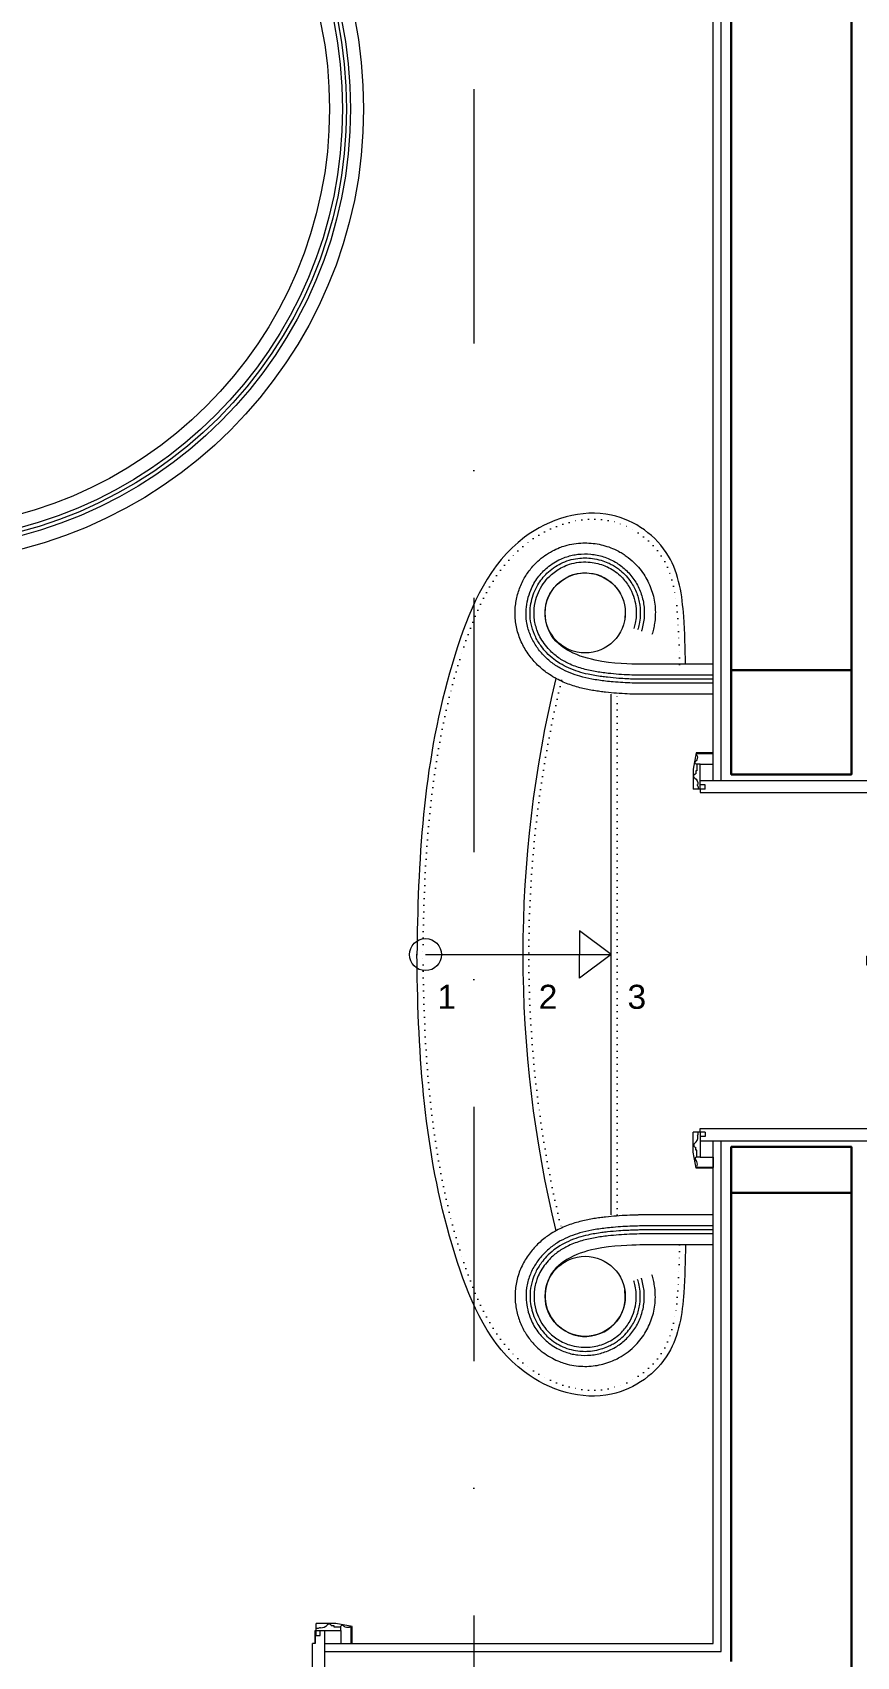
# Model space of a CAD drawing. Header units: millimetres. Extents: x 4346 to 24970, y -10214 to -5839.
# Drawn here: x 14218 to 14629, y -8510 to -7699 of the extents above; entities that cross this region are included whole.
import ezdxf

# ---------------------------------------------------------------- set-up
doc = ezdxf.new("R2010")
doc.units = ezdxf.units.MM
doc.linetypes.add('A190-SU-10.01-01_R01$0$DOT2', pattern=[3.175, 0, -3.175])
doc.linetypes.add('DASHDOTX2', pattern=[50.8, 25.4, -12.7, 0, -12.7])
for name, color, linetype, lineweight in [('A-WALL-PATT', 111, 'Continuous', 5), ('a_merdiven', 115, 'Continuous', 0), ('Duvar', 7, 'Continuous', 30), ('duvar mevcut', 55, 'Continuous', 30), ('P', 7, 'Continuous', 5), ('QAPI_UST_KESIM', 1, 'Continuous', 5), ('TEFRIS', 11, 'Continuous', 15), ('WL - ALÇIPAN KAPLAMA', 30, 'Continuous', 15)]:
    doc.layers.add(name, color=color, linetype=linetype, lineweight=lineweight)
doc.styles.get("Standard").update_dxf_attribs({"font": 'arial.ttf'})

# ---------------------------------------------------------------- blocks, each defined once
blk = doc.blocks.new('kapipervaz')
at = {"layer": 'QAPI_UST_KESIM'}
for p, q in [((76405.57, 185957.19), (76405.57, 185963.68)), ((76405.57, 185963.68), (76410.76, 185963.68)), ((76410.76, 185963.68), (76410.76, 185955.68)), ((76393.16, 185959.7), (76395.21, 185959.7)), ((76393.16, 185959.7), (76393.16, 185956.27)), ((76393.16, 185957.15), (76405.57, 185957.15)), ((76395.21, 185959.7), (76395.21, 185957.15)), ((76402.17, 185954.91), (76400.77, 185954.91)), ((76405.57, 185955.48), (76402.17, 185955.48)), ((76402.17, 185955.48), (76402.17, 185954.91)), ((76405.57, 185957.19), (76405.57, 185955.48)), ((76405.57, 185955.48), (76405.57, 185955.09)), ((76407, 185955.05), (76407.19, 185955.05))]:
    blk.add_line(p, q, dxfattribs=at)
for centre, radius, start, end in [((76393.31, 185956.29), 0.154, 164.59434, 245.86062), ((76393.66, 185953.57), 2.61, 60.47103, 98.93763), ((76395.16, 185956.01), 0.275, 217.02219, 348.70515), ((76395.72, 185952.35), 3.62, 35.94994, 94.60262), ((76399.63, 185955.07), 1.15, 211.46552, 352.04439), ((76406.3, 185955.34), 0.766, 199.21354, 337.6241), ((76409.03, 185953.04), 2.73, 74.45502, 132.34617), ((76410.26, 185955.8), 0.516, 194.68712, 347.13283)]:
    blk.add_arc(centre, radius, start, end, dxfattribs=at)
blk = doc.blocks.new('papuc1')
at = {"layer": 'QAPI_UST_KESIM'}
for p, q in [((76393.19, 185928.57), (76401.29, 185930.07)), ((76401.29, 185930.07), (76411.19, 185930.07)), ((76411.19, 185925.71), (76411.19, 185930.07)), ((76393.19, 185920.01), (76393.19, 185928.57))]:
    blk.add_line(p, q, dxfattribs=at)
blk = doc.blocks.new('k05')
at = {"layer": 'QAPI_UST_KESIM'}
for p, q in [((-43.05, 177), (48.05, 177)), ((-43.05, 172.7), (-43.05, 170.9)), ((-43.05, 170.9), (41.45, 170.9)), ((41.45, 172.3), (41.45, 170.9)), ((48.03, 172.3), (41.45, 172.3)), ((48.03, 172.1), (41.45, 172.1)), ((47.74, 172.1), (41.74, 172.1)), ((41.74, 161.72), (41.74, 172.1)), ((47.74, 161.72), (47.74, 172.1)), ((48.03, 172.3), (48.03, 172.7)), ((48.08, 172.8), (132.14, 172.8)), ((41.57, 159.4), (41.57, 159.71)), ((44.75, 161.72), (41.74, 161.72)), ((43.46, 157.76), (42.88, 157.76)), ((42.99, 156.01), (42.99, 156.26)), ((42.99, 156.26), (43.49, 156.26)), ((42.99, 154.76), (42.99, 155.01)), ((43.49, 154.76), (42.99, 154.76)), ((43.46, 161.69), (43.46, 98.38)), ((44.65, 161.72), (47.74, 161.72)), ((46.41, 156.26), (45.91, 156.26)), ((45.91, 154.76), (46.41, 154.76)), ((45.94, 161.69), (45.94, 98.38)), ((45.94, 157.76), (46.52, 157.76)), ((46.41, 156.01), (46.41, 156.26)), ((46.41, 154.76), (46.41, 155.01)), ((47.83, 159.4), (47.83, 159.71)), ((42.27, 146.62), (41.96, 146.62)), ((41.96, 146.62), (41.96, 142.98)), ((47.13, 146.62), (47.44, 146.62)), ((47.44, 146.62), (47.44, 142.98)), ((41.96, 113.44), (41.96, 142.98)), ((47.44, 113.44), (47.44, 142.98)), ((42.27, 113.44), (41.96, 113.44)), ((47.13, 113.44), (47.44, 113.44)), ((41.57, 100.7), (41.57, 100.39)), ((41.74, 86.96), (41.74, 98.38)), ((44.75, 98.38), (41.74, 98.38)), ((43.46, 102.34), (42.88, 102.34)), ((42.96, 105.06), (42.96, 105.31)), ((42.96, 105.31), (43.46, 105.31)), ((42.96, 103.81), (42.96, 104.06)), ((43.46, 103.81), (42.96, 103.81)), ((44.65, 98.38), (47.74, 98.38)), ((46.44, 105.31), (45.94, 105.31)), ((45.94, 103.81), (46.44, 103.81)), ((45.94, 102.34), (46.52, 102.34)), ((46.44, 105.06), (46.44, 105.31)), ((46.44, 103.81), (46.44, 104.06)), ((47.74, 87.16), (47.74, 98.38)), ((47.83, 100.7), (47.83, 100.39)), ((40.12, 84.76), (40.12, 89.24)), ((41.74, 89.24), (40.12, 89.24)), ((49.62, 89.24), (48.42, 89.24)), ((48.42, 89.24), (48.42, 86.84)), ((49.62, 85.24), (49.62, 89.24)), ((40.12, 88.76), (41.32, 88.76)), ((40.12, 85.24), (41.32, 85.24)), ((41.74, 84.76), (40.12, 84.76)), ((41.32, 88.76), (41.32, 86.56)), ((41.32, 85.24), (41.32, 87.44)), ((41.32, 87.44), (41.82, 87.44)), ((41.32, 86.56), (41.82, 86.56)), ((47.92, 87.16), (41.74, 86.96)), ((47.92, 86.84), (41.74, 87.04)), ((41.74, 87.04), (41.74, 75.62)), ((41.82, 87.44), (47.74, 87.63)), ((41.82, 86.56), (47.74, 86.37)), ((47.74, 88.76), (49.62, 88.76)), ((47.74, 86.84), (47.74, 75.62)), ((47.74, 85.24), (49.62, 85.24)), ((48.42, 87.16), (47.92, 87.16)), ((48.42, 86.84), (47.92, 86.84)), ((48.42, 84.76), (48.42, 87.16)), ((49.62, 84.76), (48.42, 84.76)), ((49.62, 88.76), (49.62, 84.76)), ((41.57, 73.3), (41.57, 73.61)), ((44.75, 75.62), (41.74, 75.62)), ((43.46, 12.31), (43.46, 75.62)), ((44.65, 75.62), (47.74, 75.62)), ((45.94, 12.31), (45.94, 75.62)), ((47.83, 73.3), (47.83, 73.61)), ((43.46, 71.66), (42.88, 71.66)), ((43.46, 70.19), (42.96, 70.19)), ((42.96, 70.19), (42.96, 69.94)), ((42.96, 68.94), (42.96, 68.69)), ((42.96, 68.69), (43.46, 68.69)), ((45.94, 71.66), (46.52, 71.66)), ((45.94, 70.19), (46.44, 70.19)), ((46.44, 68.69), (45.94, 68.69)), ((46.44, 70.19), (46.44, 69.94)), ((46.44, 68.94), (46.44, 68.69)), ((42.27, 60.56), (41.96, 60.56)), ((41.96, 60.56), (41.96, 55.72)), ((47.13, 60.56), (47.44, 60.56)), ((47.44, 60.56), (47.44, 55.72)), ((41.96, 27.38), (41.96, 55.72)), ((47.44, 27.38), (47.44, 55.72)), ((42.27, 27.38), (41.96, 27.38)), ((47.13, 27.38), (47.44, 27.38)), ((43.46, 16.24), (42.88, 16.24)), ((43.49, 19.24), (42.99, 19.24)), ((42.99, 19.24), (42.99, 18.99)), ((42.99, 17.99), (42.99, 17.74)), ((42.99, 17.74), (43.49, 17.74)), ((45.91, 19.24), (46.41, 19.24)), ((46.41, 17.74), (45.91, 17.74)), ((45.94, 16.24), (46.52, 16.24)), ((46.41, 19.24), (46.41, 18.99)), ((46.41, 17.99), (46.41, 17.74)), ((41.57, 14.6), (41.57, 14.29)), ((41.74, 12.28), (41.74, 1.9)), ((44.75, 12.28), (41.74, 12.28)), ((44.65, 12.28), (47.74, 12.28)), ((47.74, 12.28), (47.74, 1.9)), ((47.83, 14.6), (47.83, 14.29)), ((-43.05, 1.3), (-43.05, 3.1)), ((-43.05, 3.1), (41.45, 3.1)), ((41.45, 1.7), (41.45, 3.1)), ((48.03, 1.9), (41.45, 1.9)), ((48.03, 1.7), (41.45, 1.7)), ((47.74, 1.9), (41.74, 1.9)), ((48.03, 1.9), (131.42, 1.9)), ((48.03, 1.7), (48.03, 1.3)), ((-43.05, -3), (48.05, -3))]:
    blk.add_line(p, q, dxfattribs=at)
for centre, radius, start, end in [((30.33, 188.15), 102.96, 280.87716, 351.42802), ((41.69, 160.9), 1.2, 89.51965, 264.39773), ((40.9, 157.52), 2, 6.7173, 70.32392), ((42.99, 155.51), 0.5, 90, 270), ((46.41, 155.51), 0.5, 270, 90), ((48.5, 157.52), 2, 109.67608, 173.2827), ((47.71, 160.9), 1.2, 275.60227, 90.48035), ((55.36, 147.21), 13.1, 175.89794, 182.55), ((44.21, 147.99), 1.92, 113.34858, 175.48566), ((45.19, 147.99), 1.92, 4.51434, 66.65142), ((34.04, 147.21), 13.1, 357.45, 4.10206), ((55.36, 112.86), 13.1, 177.45, 184.10206), ((44.21, 112.07), 1.92, 184.51434, 246.65142), ((45.19, 112.07), 1.92, 293.34858, 355.48566), ((34.04, 112.86), 13.1, 355.89794, 2.55), ((41.69, 99.2), 1.2, 95.60227, 270.48035), ((40.9, 102.58), 2, 289.67608, 353.2827), ((42.96, 104.56), 0.5, 90, 270), ((46.44, 104.56), 0.5, 270, 90), ((48.5, 102.58), 2, 186.7173, 250.32392), ((47.71, 99.2), 1.2, 269.51965, 84.39773), ((30.23, -13.48), 102.35, 8.64227, 79.03293), ((41.69, 74.8), 1.2, 89.51965, 264.39773), ((40.9, 71.42), 2, 6.7173, 70.32392), ((48.5, 71.42), 2, 109.67608, 173.2827), ((47.71, 74.8), 1.2, 275.60227, 90.48035), ((42.96, 69.44), 0.5, 90, 270), ((46.44, 69.44), 0.5, 270, 90), ((55.36, 61.14), 13.1, 175.89794, 182.55), ((44.21, 61.93), 1.92, 113.34858, 175.48566), ((45.19, 61.93), 1.92, 4.51434, 66.65142), ((34.04, 61.14), 13.1, 357.45, 4.10206), ((55.36, 26.79), 13.1, 177.45, 184.10206), ((44.21, 26.01), 1.92, 184.51434, 246.65142), ((45.19, 26.01), 1.92, 293.34858, 355.48566), ((34.04, 26.79), 13.1, 355.89794, 2.55), ((40.9, 16.48), 2, 289.67608, 353.2827), ((42.99, 18.49), 0.5, 90, 270), ((46.41, 18.49), 0.5, 270, 90), ((48.5, 16.48), 2, 186.7173, 250.32392), ((41.69, 13.1), 1.2, 95.60227, 270.48035), ((47.71, 13.1), 1.2, 269.51965, 84.39773)]:
    blk.add_arc(centre, radius, start, end, dxfattribs=at)
at = {"layer": 'QAPI_UST_KESIM', "extrusion": (0, 0, -1), "zscale": -1}
for name, p, rotation in [('papuc1', (-185883.51, 76583.89), 270), ('kapipervaz', (186000.18, -76220.46), 90), ('kapipervaz', (-186005.18, 76394.46), 270), ('papuc1', (185878.51, -76409.89), 90)]:
    blk.add_blockref(name, p, dxfattribs=dict(at, rotation=rotation))
at = {"layer": 'QAPI_UST_KESIM', "extrusion": (0, 0, -1), "xscale": -1, "zscale": -1}
for name, p, rotation in [('papuc1', (185878.51, 76583.89), 90), ('kapipervaz', (-186005.18, -76220.46), 270), ('papuc1', (-185883.51, -76409.89), 270), ('kapipervaz', (186000.18, 76394.46), 90)]:
    blk.add_blockref(name, p, dxfattribs=dict(at, rotation=rotation))
blk = doc.blocks.new('dgtwr')
at = {"layer": 'a_merdiven'}
for radius in [226.86, 209.86]:
    blk.add_circle((12829.92, -8155.58), radius, dxfattribs=at)
at = {"layer": 'a_merdiven', "color": 6}
for radius in [220.36, 218.36, 216.36]:
    blk.add_circle((12829.92, -8155.58), radius, dxfattribs=at)
blk = doc.blocks.new('k03')
at = {"layer": 'QAPI_UST_KESIM'}
for p, q in [((12743.68, 2353.02), (12743.68, 2494.12)), ((12748.38, 2494.1), (12747.98, 2494.1)), ((12748.38, 2494.1), (12748.38, 2487.52)), ((12748.58, 2494.1), (12748.58, 2487.52)), ((12748.58, 2493.81), (12748.58, 2487.81)), ((12942.78, 2494.1), (12942.78, 2487.52)), ((12942.78, 2493.81), (12942.78, 2487.81)), ((12942.98, 2494.1), (12943.38, 2494.1)), ((12942.98, 2494.1), (12942.98, 2487.52)), ((12947.68, 2353.02), (12947.68, 2494.12)), ((12748.38, 2487.52), (12749.78, 2487.52)), ((12749.78, 2353.02), (12749.78, 2487.52)), ((12942.98, 2487.52), (12941.58, 2487.52)), ((12941.58, 2353.02), (12941.58, 2487.52)), ((12747.98, 2353.02), (12749.78, 2353.02)), ((12943.38, 2353.02), (12941.58, 2353.02))]:
    blk.add_line(p, q, dxfattribs=at)
at = {"layer": 'QAPI_UST_KESIM', "extrusion": (0, 0, -1), "xscale": -1, "zscale": -1}
for name, p in [('papuc1', (63663.21, -183432.44)), ('kapipervaz', (63449.78, -183604.11))]:
    blk.add_blockref(name, p, dxfattribs=at)
at = {"layer": 'QAPI_UST_KESIM', "extrusion": (0, 0, -1), "xscale": -1, "zscale": -1, "rotation": 180}
for name, p in [('kapipervaz', (-89141.15, 188451.25)), ('papuc1', (-89354.58, 188279.58))]:
    blk.add_blockref(name, p, dxfattribs=at)
at = {"layer": 'QAPI_UST_KESIM', "extrusion": (0, 0, -1), "zscale": -1}
for name, p in [('papuc1', (-89354.58, -183432.44)), ('kapipervaz', (-89141.15, -183604.11))]:
    blk.add_blockref(name, p, dxfattribs=at)
at = {"layer": 'QAPI_UST_KESIM', "extrusion": (0, 0, -1), "zscale": -1, "rotation": 180}
for name, p in [('kapipervaz', (63449.78, 188451.25)), ('papuc1', (63663.21, 188279.58))]:
    blk.add_blockref(name, p, dxfattribs=at)

msp = doc.modelspace()

# ---------------------------------------------------------------- hatches: boundary and pattern name
at = {"layer": 'Duvar'}
h = msp.add_hatch(color=256, dxfattribs=at)
h.dxf.hatch_style = 1
h.paths.add_polyline_path([(11668.18, -10136.77), (17499.18, -10136.77), (17499.18, -6058.85), (11668.18, -6058.85)], flags=16)
h.paths.add_polyline_path([(11590.62, -10214.33), (17576.74, -10214.33), (17576.74, -5981.29), (11590.62, -5981.29)])
at = {"layer": 'Duvar', "true_color": 0x636466}
h = msp.add_hatch(color=251, dxfattribs=at)
h.dxf.hatch_style = 1
h.paths.add_polyline_path([(11719.89, -10085.06), (17447.47, -10085.06), (17447.47, -6110.56), (11719.89, -6110.56)], flags=16)
h.paths.add_polyline_path([(11668.18, -10136.77), (17499.18, -10136.77), (17499.18, -6058.85), (11668.18, -6058.85)])
at = {"layer": 'Duvar'}
h = msp.add_hatch(color=256, dxfattribs=at)
h.dxf.hatch_style = 1
h.paths.add_polyline_path([(11750.06, -10054.89), (17417.3, -10054.89), (17417.3, -6140.73), (11750.06, -6140.73)], flags=16)
h.paths.add_polyline_path([(11719.89, -10085.06), (17447.47, -10085.06), (17447.47, -6110.56), (11719.89, -6110.56)])

# ---------------------------------------------------------------- linework, layer by layer
at = {"layer": 'A-WALL-PATT', "linetype": 'DASHDOTX2', "lineweight": 9, "ltscale": 5}
msp.add_line((14438.16, -5948.86), (14438.16, -9846.93), dxfattribs=at)
at = {"layer": 'a_merdiven', "color": 6}
for p, q in [((14557.72, -8020.28), (14520.87, -8020.28)), ((14557.72, -8024.28), (14520.85, -8024.28)), ((14557.72, -8022.28), (14520.89, -8022.28)), ((14414.08, -8159.78), (14506.72, -8159.78)), ((14557.72, -8295.28), (14520.85, -8295.28)), ((14557.72, -8299.28), (14520.87, -8299.28)), ((14557.72, -8297.28), (14520.89, -8297.28))]:
    msp.add_line(p, q, dxfattribs=at)
at = {"layer": 'a_merdiven'}
for p, q in [((14557.72, -8014.78), (14520.99, -8014.78)), ((14506.72, -8289.78), (14506.72, -8029.78)), ((14557.72, -8029.78), (14520.81, -8029.78)), ((14557.72, -8029.78), (14520.99, -8029.78)), ((14557.72, -8289.78), (14520.81, -8289.78)), ((14557.72, -8304.78), (14520.99, -8304.78))]:
    msp.add_line(p, q, dxfattribs=at)
at = {"layer": 'a_merdiven', "color": 31, "linetype": 'A190-SU-10.01-01_R01$0$DOT2', "true_color": 0xfecc66}
msp.add_line((14509.72, -8289.78), (14509.72, -8029.78), dxfattribs=at)
at = {"layer": 'a_merdiven', "color": 6}
for points in [[(14506.72, -8159.78), (14490.88, -8147.95), (14490.88, -8159.78)], [(14506.72, -8159.78), (14490.88, -8171.61), (14490.88, -8159.78)]]:
    msp.add_lwpolyline(points, dxfattribs=at)
at = {"layer": 'a_merdiven'}
for centre in [(14493.79, -7989.13), (14493.79, -8330.44)]:
    msp.add_circle(centre, 20, dxfattribs=at)
at = {"layer": 'a_merdiven', "color": 6}
msp.add_circle((14414.08, -8159.78), 8, dxfattribs=at)
at = {"layer": 'a_merdiven'}
msp.add_arc((15049, -8159.78), 586.36, 166.39223, 193.60777, dxfattribs=at)
at = {"layer": 'a_merdiven', "color": 31, "linetype": 'A190-SU-10.01-01_R01$0$DOT2', "true_color": 0xfecc66}
msp.add_arc((15049.08, -8159.78), 583.45, 166.40592, 193.59408, dxfattribs=at)
at = {"layer": 'a_merdiven'}
for points in [[(14543.86, -8014.78), (14542.96, -7990.96), (14535.4, -7960.75), (14506.93, -7940.29), (14463.53, -7951.38), (14430.02, -8006.07), (14409.96, -8147.78, 0), (14409.77, -8160.09, 0)], [(14543.86, -8304.78), (14542.96, -8328.6), (14535.4, -8358.82), (14506.93, -8379.28), (14463.53, -8368.19), (14430.02, -8313.49), (14409.96, -8171.79, 0), (14409.77, -8159.48, 0)]]:
    msp.add_spline(points, degree=3, dxfattribs=at)
at = {"layer": 'a_merdiven', "color": 31, "linetype": 'A190-SU-10.01-01_R01$0$DOT2', "true_color": 0xfecc66}
for points in [[(14540.86, -8014.84), (14540.72, -8007.83), (14540.57, -8000.86), (14539.99, -7991.41), (14539.81, -7988.98), (14539.33, -7984.17), (14539.03, -7981.78), (14538.11, -7976.35), (14537.42, -7973.34), (14535.53, -7967.6), (14534.35, -7964.87), (14531.33, -7959.77), (14529.48, -7957.35), (14525.23, -7952.95), (14522.83, -7950.95), (14518.12, -7947.82), (14515.86, -7946.59), (14511.26, -7944.59), (14508.92, -7943.82), (14503.68, -7942.62), (14500.73, -7942.31), (14494.79, -7942.31), (14491.79, -7942.62), (14483.69, -7944.2), (14478.63, -7946.02), (14471.77, -7949.54), (14469.7, -7950.76), (14465.39, -7953.66), (14463.19, -7955.37), (14459.07, -7959.03), (14457.14, -7960.99), (14451.11, -7967.87), (14447.51, -7973.28), (14441.25, -7984.89), (14438.58, -7991.09), (14435.04, -8000.56), (14433.95, -8003.72), (14430.84, -8013.21), (14428.97, -8019.55), (14424.12, -8037.94), (14421.63, -8050.03), (14417.98, -8072.75, 0), (14416.69, -8083.36, 0), (14414.92, -8102.52, 0), (14414.34, -8111.05, 0), (14413.6, -8125.63, 0), (14413.37, -8131.67, 0), (14413.06, -8142.42, 0), (14412.96, -8147.13, 0), (14412.84, -8154.61, 0), (14412.81, -8157.37, 0), (14412.77, -8160.13, 0)], [(14540.86, -8304.72), (14540.72, -8311.74), (14540.57, -8318.71), (14539.99, -8328.16), (14539.81, -8330.59), (14539.33, -8335.4), (14539.03, -8337.79), (14538.11, -8343.22), (14537.42, -8346.23), (14535.53, -8351.97), (14534.35, -8354.7), (14531.33, -8359.8), (14529.48, -8362.21), (14525.23, -8366.62), (14522.83, -8368.61), (14518.12, -8371.75), (14515.86, -8372.98), (14511.26, -8374.98), (14508.92, -8375.75), (14503.68, -8376.94), (14500.73, -8377.26), (14494.79, -8377.26), (14491.79, -8376.95), (14483.69, -8375.37), (14478.63, -8373.55), (14471.77, -8370.03), (14469.7, -8368.8), (14465.39, -8365.91), (14463.19, -8364.2), (14459.07, -8360.53), (14457.14, -8358.58), (14451.11, -8351.7), (14447.51, -8346.28), (14441.25, -8334.67), (14438.58, -8328.47), (14435.04, -8319), (14433.95, -8315.85), (14430.84, -8306.36), (14428.97, -8300.02), (14424.12, -8281.62), (14421.63, -8269.53), (14417.98, -8246.82, 0), (14416.69, -8236.2, 0), (14414.92, -8217.05, 0), (14414.34, -8208.52, 0), (14413.6, -8193.94, 0), (14413.37, -8187.9, 0), (14413.06, -8177.14, 0), (14412.96, -8172.43, 0), (14412.84, -8164.96, 0), (14412.81, -8162.2, 0), (14412.77, -8159.44, 0)]]:
    msp.add_open_spline(points, degree=3, knots=[0, 0, 0, 0, 21.188166, 21.188166, 28.459564, 28.459564, 35.730962, 35.730962, 45.333535, 45.333535, 54.936108, 54.936108, 64.538681, 64.538681, 74.141253, 74.141253, 82.052205, 82.052205, 89.751572, 89.751572, 99.10102, 99.10102, 108.450468, 108.450468, 124.52514, 124.52514, 131.824761, 131.824761, 140.435103, 140.435103, 149.045445, 149.045445, 169.049316, 169.049316, 189.053187, 189.053187, 198.845246, 198.845246, 218.429364, 218.429364, 255.531521, 255.531521, 287.863982, 287.863982, 313.707381, 313.707381, 331.936047, 331.936047, 346.125405, 346.125405, 354.405125, 354.405125, 354.405125, 354.405125], dxfattribs=at)
at = {"layer": 'a_merdiven'}
for points, knots in [([(14520.81, -8029.78), (14520.54, -8029.78), (14520.28, -8029.77), (14518.29, -8029.72), (14516.56, -8029.66), (14511.29, -8029.41), (14507.69, -8029.16), (14503.04, -8028.64), (14502.08, -8028.52), (14500.13, -8028.26), (14499.14, -8028.11), (14496.1, -8027.62), (14494.01, -8027.21), (14489.72, -8026.15), (14487.52, -8025.49), (14483.08, -8023.83), (14480.83, -8022.81), (14477.39, -8020.87), (14476.18, -8020.11), (14474.13, -8018.67), (14473.28, -8018.02), (14471.62, -8016.63), (14470.81, -8015.91), (14468.48, -8013.63), (14467.04, -8011.97), (14464.42, -8008.38), (14463.25, -8006.45), (14461.23, -8002.29), (14460.4, -8000.07), (14459.53, -7996.64), (14459.3, -7995.54), (14458.97, -7993.35), (14458.86, -7992.25), (14458.69, -7988.97), (14458.78, -7986.8), (14459.35, -7982.54), (14459.82, -7980.45), (14461.14, -7976.36), (14461.98, -7974.37), (14463.48, -7971.6), (14463.98, -7970.75), (14465.06, -7969.11), (14465.63, -7968.31), (14467.43, -7966.01), (14468.75, -7964.59), (14472.35, -7961.3), (14474.76, -7959.59), (14478.54, -7957.58), (14479.75, -7957.03), (14481.89, -7956.19), (14482.81, -7955.87), (14485.22, -7955.16), (14486.7, -7954.83), (14489.67, -7954.37), (14491.15, -7954.24), (14495.34, -7954.12), (14498.03, -7954.35), (14503.33, -7955.4), (14505.92, -7956.23), (14509.34, -7957.77), (14510.24, -7958.23), (14511.85, -7959.14), (14512.56, -7959.58), (14513.95, -7960.5), (14514.62, -7960.98), (14516.57, -7962.5), (14517.79, -7963.59), (14520.93, -7966.83), (14522.66, -7969.12), (14524.75, -7972.73), (14525.34, -7973.89), (14526.4, -7976.32), (14526.87, -7977.58), (14527.65, -7980.13), (14527.97, -7981.43), (14528.69, -7985.35), (14528.88, -7988.02), (14528.7, -7991.91), (14528.58, -7993.13), (14528.25, -7995.3), (14528.07, -7996.24), (14527.63, -7998.09), (14527.38, -7998.99), (14527.09, -7999.88)], [22.691927, 22.691927, 22.691927, 22.691927, 23.460486, 23.460486, 28.389532, 28.389532, 38.247625, 38.247625, 40.773521, 40.773521, 43.299417, 43.299417, 48.351208, 48.351208, 53.403, 53.403, 58.454791, 58.454791, 61.21092, 61.21092, 63.214125, 63.214125, 65.217329, 65.217329, 69.223738, 69.223738, 73.230147, 73.230147, 77.236556, 77.236556, 79.055225, 79.055225, 80.873895, 80.873895, 84.511233, 84.511233, 88.148572, 88.148572, 91.785911, 91.785911, 93.413478, 93.413478, 95.041044, 95.041044, 98.296176, 98.296176, 103.247727, 103.247727, 105.450995, 105.450995, 107.047667, 107.047667, 109.543889, 109.543889, 112.040112, 112.040112, 116.624409, 116.624409, 121.208707, 121.208707, 122.874344, 122.874344, 124.242441, 124.242441, 125.610538, 125.610538, 128.346731, 128.346731, 133.204759, 133.204759, 135.406046, 135.406046, 137.662384, 137.662384, 139.918723, 139.918723, 144.431401, 144.431401, 146.487367, 146.487367, 148.098251, 148.098251, 149.671427, 149.671427, 149.671427, 149.671427]), ([(14520.99, -8014.78), (14516.94, -8014.72), (14496.8, -8014.41), (14474.24, -8003.92), (14472.77, -7980.65), (14486.87, -7967.17), (14506.45, -7970.24), (14514.34, -7983.3), (14513.65, -7990.75), (14513.48, -7992.59)], [64.270379, 64.270379, 64.270379, 64.270379, 89.529359, 118.767004, 133.475015, 151.882364, 169.082027, 185.87152, 191.416882, 191.416882, 191.416882, 191.416882]), ([(14520.81, -8289.78), (14520.54, -8289.79), (14520.28, -8289.8), (14518.29, -8289.85), (14516.56, -8289.91), (14511.29, -8290.15), (14507.69, -8290.41), (14503.04, -8290.93), (14502.08, -8291.05), (14500.13, -8291.31), (14499.14, -8291.45), (14496.1, -8291.95), (14494.01, -8292.36), (14489.72, -8293.42), (14487.52, -8294.07), (14483.08, -8295.74), (14480.83, -8296.76), (14477.39, -8298.7), (14476.18, -8299.45), (14474.13, -8300.9), (14473.28, -8301.55), (14471.62, -8302.93), (14470.81, -8303.66), (14468.48, -8305.94), (14467.04, -8307.6), (14464.42, -8311.19), (14463.25, -8313.12), (14461.23, -8317.28), (14460.4, -8319.5), (14459.53, -8322.92), (14459.3, -8324.03), (14458.97, -8326.22), (14458.86, -8327.32), (14458.69, -8330.6), (14458.78, -8332.76), (14459.35, -8337.02), (14459.82, -8339.12), (14461.14, -8343.2), (14461.98, -8345.19), (14463.48, -8347.97), (14463.98, -8348.81), (14465.06, -8350.46), (14465.63, -8351.25), (14467.43, -8353.56), (14468.75, -8354.98), (14472.35, -8358.27), (14474.76, -8359.97), (14478.54, -8361.98), (14479.75, -8362.54), (14481.89, -8363.38), (14482.81, -8363.7), (14485.22, -8364.41), (14486.7, -8364.73), (14489.67, -8365.2), (14491.15, -8365.33), (14495.34, -8365.45), (14498.03, -8365.22), (14503.33, -8364.16), (14505.92, -8363.34), (14509.34, -8361.79), (14510.24, -8361.34), (14511.85, -8360.43), (14512.56, -8359.99), (14513.95, -8359.07), (14514.62, -8358.59), (14516.57, -8357.07), (14517.79, -8355.98), (14520.93, -8352.74), (14522.66, -8350.44), (14524.75, -8346.84), (14525.34, -8345.67), (14526.4, -8343.25), (14526.87, -8341.99), (14527.65, -8339.43), (14527.97, -8338.14), (14528.69, -8334.21), (14528.88, -8331.55), (14528.7, -8327.66), (14528.58, -8326.44), (14528.25, -8324.27), (14528.07, -8323.32), (14527.63, -8321.48), (14527.38, -8320.58), (14527.09, -8319.69)], [22.691927, 22.691927, 22.691927, 22.691927, 23.460486, 23.460486, 28.389532, 28.389532, 38.247625, 38.247625, 40.773521, 40.773521, 43.299417, 43.299417, 48.351208, 48.351208, 53.403, 53.403, 58.454791, 58.454791, 61.21092, 61.21092, 63.214125, 63.214125, 65.217329, 65.217329, 69.223738, 69.223738, 73.230147, 73.230147, 77.236556, 77.236556, 79.055225, 79.055225, 80.873895, 80.873895, 84.511233, 84.511233, 88.148572, 88.148572, 91.785911, 91.785911, 93.413478, 93.413478, 95.041044, 95.041044, 98.296176, 98.296176, 103.247727, 103.247727, 105.450995, 105.450995, 107.047667, 107.047667, 109.543889, 109.543889, 112.040112, 112.040112, 116.624409, 116.624409, 121.208707, 121.208707, 122.874344, 122.874344, 124.242441, 124.242441, 125.610538, 125.610538, 128.346731, 128.346731, 133.204759, 133.204759, 135.406046, 135.406046, 137.662384, 137.662384, 139.918723, 139.918723, 144.431401, 144.431401, 146.487367, 146.487367, 148.098251, 148.098251, 149.671427, 149.671427, 149.671427, 149.671427]), ([(14520.99, -8304.78), (14516.94, -8304.85), (14496.8, -8305.15), (14474.24, -8315.64), (14472.77, -8338.91), (14486.87, -8352.4), (14506.45, -8349.33), (14514.34, -8336.27), (14513.65, -8328.82), (14513.48, -8326.97)], [64.270379, 64.270379, 64.270379, 64.270379, 89.529359, 118.767004, 133.475015, 151.882364, 169.082027, 185.87152, 191.416882, 191.416882, 191.416882, 191.416882])]:
    msp.add_open_spline(points, degree=3, knots=knots, dxfattribs=at)
at = {"layer": 'a_merdiven', "color": 6}
for points, knots in [([(14520.85, -8024.28), (14519.66, -8024.26), (14518.47, -8024.22), (14514.15, -8024.06), (14510.98, -8023.88), (14506.49, -8023.48), (14505.22, -8023.35), (14502.82, -8023.07), (14501.69, -8022.92), (14499.37, -8022.59), (14498.2, -8022.39), (14495.09, -8021.81), (14493.13, -8021.36), (14489.52, -8020.33), (14487.88, -8019.78), (14484.6, -8018.46), (14482.96, -8017.7), (14479.75, -8015.89), (14478.18, -8014.85), (14475.15, -8012.47), (14473.72, -8011.13), (14471.1, -8008.23), (14469.89, -8006.65), (14467.77, -8003.25), (14466.85, -8001.43), (14465.76, -7998.53), (14465.44, -7997.54), (14464.9, -7995.49), (14464.69, -7994.43), (14464.26, -7991.36), (14464.19, -7989.35), (14464.43, -7985.71), (14464.68, -7984.06), (14465.44, -7980.83), (14465.95, -7979.25), (14467.06, -7976.59), (14467.6, -7975.49), (14468.8, -7973.4), (14469.44, -7972.42), (14470.84, -7970.55), (14471.59, -7969.66), (14473.19, -7967.97), (14474.03, -7967.18), (14476.93, -7964.77), (14479.16, -7963.36), (14482.53, -7961.83), (14483.52, -7961.44), (14485.45, -7960.81), (14486.39, -7960.56), (14488.26, -7960.15), (14489.21, -7959.99), (14492.3, -7959.63), (14494.46, -7959.62), (14498.72, -7960.03), (14500.83, -7960.46), (14504.93, -7961.76), (14506.93, -7962.64), (14509.72, -7964.27), (14510.58, -7964.85), (14512.24, -7966.07), (14513.03, -7966.73), (14515.41, -7968.92), (14516.86, -7970.6), (14519.35, -7974.22), (14520.4, -7976.17), (14522.03, -7980.27), (14522.61, -7982.41), (14523.28, -7986.75), (14523.37, -7988.95), (14523.06, -7993.37), (14522.65, -7995.58), (14521.96, -7997.86), (14521.91, -7998.03), (14521.86, -7998.19)], [22.78506, 22.78506, 22.78506, 22.78506, 26.246266, 26.246266, 35.320089, 35.320089, 38.849792, 38.849792, 41.952051, 41.952051, 45.054311, 45.054311, 50.083221, 50.083221, 54.245264, 54.245264, 58.407307, 58.407307, 62.569349, 62.569349, 66.731392, 66.731392, 70.893435, 70.893435, 75.055478, 75.055478, 77.125505, 77.125505, 79.220495, 79.220495, 83.191242, 83.191242, 86.517147, 86.517147, 89.843052, 89.843052, 92.278159, 92.278159, 94.588195, 94.588195, 96.898231, 96.898231, 99.208266, 99.208266, 104.429686, 104.429686, 106.519582, 106.519582, 108.405154, 108.405154, 110.290727, 110.290727, 114.58563, 114.58563, 118.880532, 118.880532, 123.175435, 123.175435, 125.206104, 125.206104, 127.236772, 127.236772, 131.65499, 131.65499, 136.073209, 136.073209, 140.491427, 140.491427, 144.909645, 144.909645, 149.327864, 149.327864, 149.671427, 149.671427, 149.671427, 149.671427]), ([(14520.89, -8022.28), (14520.07, -8022.26), (14519.24, -8022.24), (14515.82, -8022.13), (14513.21, -8022.01), (14508.7, -8021.68), (14506.83, -8021.51), (14503.97, -8021.19), (14503, -8021.08), (14499.8, -8020.65), (14497.52, -8020.27), (14493.6, -8019.4), (14491.96, -8018.98), (14488.69, -8017.94), (14487.05, -8017.34), (14483.98, -8015.96), (14482.54, -8015.21), (14480.13, -8013.72), (14479.14, -8013.05), (14476.87, -8011.3), (14475.64, -8010.19), (14473.59, -8008.04), (14472.74, -8007.03), (14470.86, -8004.5), (14469.88, -8002.92), (14468.23, -7999.55), (14467.56, -7997.77), (14466.85, -7995.01), (14466.67, -7994.11), (14466.27, -7991.39), (14466.2, -7989.56), (14466.38, -7986.27), (14466.59, -7984.8), (14467.21, -7981.93), (14467.64, -7980.51), (14468.71, -7977.76), (14469.35, -7976.43), (14470.74, -7974.07), (14471.45, -7973.04), (14472.98, -7971.1), (14473.81, -7970.18), (14475.73, -7968.34), (14476.83, -7967.43), (14479.16, -7965.79), (14480.4, -7965.05), (14482.98, -7963.79), (14484.32, -7963.26), (14487.16, -7962.4), (14488.64, -7962.09), (14491.33, -7961.75), (14492.54, -7961.68), (14494.95, -7961.69), (14496.15, -7961.77), (14498.83, -7962.12), (14500.31, -7962.43), (14502.9, -7963.2), (14504.02, -7963.61), (14505.87, -7964.43), (14506.59, -7964.79), (14508.02, -7965.59), (14508.72, -7966.02), (14510.07, -7966.94), (14510.72, -7967.43), (14512.36, -7968.79), (14513.32, -7969.71), (14515.08, -7971.67), (14515.89, -7972.7), (14517.77, -7975.5), (14518.74, -7977.34), (14520.22, -7981.2), (14520.73, -7983.2), (14521.28, -7987.07), (14521.35, -7988.93), (14521.15, -7992.13), (14520.97, -7993.47), (14520.5, -7995.73), (14520.25, -7996.66), (14519.95, -7997.58)], [22.790959, 22.790959, 22.790959, 22.790959, 25.209189, 25.209189, 32.81125, 32.81125, 38.143316, 38.143316, 40.857362, 40.857362, 46.980045, 46.980045, 51.297951, 51.297951, 55.615857, 55.615857, 59.512628, 59.512628, 62.307386, 62.307386, 66.072778, 66.072778, 69.024066, 69.024066, 73.118937, 73.118937, 77.213808, 77.213808, 79.135783, 79.135783, 83.017223, 83.017223, 86.177414, 86.177414, 89.337605, 89.337605, 92.497796, 92.497796, 95.133202, 95.133202, 97.768609, 97.768609, 100.821799, 100.821799, 103.874989, 103.874989, 106.928179, 106.928179, 110.104394, 110.104394, 112.685326, 112.685326, 115.266259, 115.266259, 118.490444, 118.490444, 121.047505, 121.047505, 122.770413, 122.770413, 124.493322, 124.493322, 126.216231, 126.216231, 129.043781, 129.043781, 131.87133, 131.87133, 136.310424, 136.310424, 140.749518, 140.749518, 144.750922, 144.750922, 147.615303, 147.615303, 149.671427, 149.671427, 149.671427, 149.671427]), ([(14520.87, -8020.28), (14519.2, -8020.24), (14517.52, -8020.19), (14512.32, -8019.96), (14508.79, -8019.72), (14504.12, -8019.2), (14503.05, -8019.07), (14500.88, -8018.77), (14499.79, -8018.6), (14496.48, -8018.02), (14494.26, -8017.53), (14489.82, -8016.25), (14487.62, -8015.45), (14483.75, -8013.6), (14482.07, -8012.64), (14478.85, -8010.37), (14477.31, -8009.05), (14475, -8006.61), (14474.13, -8005.58), (14472.54, -8003.38), (14471.82, -8002.22), (14470.61, -7999.91), (14470.11, -7998.78), (14469.35, -7996.65), (14469.06, -7995.67), (14468.61, -7993.65), (14468.45, -7992.62), (14468.27, -7990.57), (14468.24, -7989.55), (14468.33, -7986.48), (14468.64, -7984.45), (14469.61, -7980.89), (14470.19, -7979.33), (14471.66, -7976.34), (14472.55, -7974.91), (14474.58, -7972.27), (14475.72, -7971.05), (14478.6, -7968.52), (14480.41, -7967.3), (14483.52, -7965.74), (14484.71, -7965.25), (14487.47, -7964.37), (14489.04, -7964.04), (14492.18, -7963.67), (14493.77, -7963.63), (14496.61, -7963.82), (14497.87, -7963.99), (14500.38, -7964.52), (14501.61, -7964.87), (14503.76, -7965.67), (14504.7, -7966.08), (14506.76, -7967.14), (14507.88, -7967.83), (14509.96, -7969.36), (14510.94, -7970.2), (14513.34, -7972.61), (14514.64, -7974.28), (14516.59, -7977.56), (14517.32, -7979.12), (14518.44, -7982.35), (14518.84, -7984.02), (14519.28, -7987.32), (14519.34, -7988.96), (14519.17, -7991.84), (14519.01, -7993.08), (14518.57, -7995.2), (14518.33, -7996.09), (14518.05, -7996.97)], [22.852117, 22.852117, 22.852117, 22.852117, 27.818027, 27.818027, 38.116268, 38.116268, 41.156859, 41.156859, 44.197449, 44.197449, 50.278631, 50.278631, 56.359812, 56.359812, 61.225545, 61.225545, 66.091278, 66.091278, 69.322331, 69.322331, 72.553384, 72.553384, 75.435975, 75.435975, 77.791992, 77.791992, 80.148009, 80.148009, 82.504026, 82.504026, 87.216059, 87.216059, 91.038325, 91.038325, 94.860591, 94.860591, 98.682857, 98.682857, 103.703327, 103.703327, 106.659123, 106.659123, 110.287441, 110.287441, 113.915758, 113.915758, 116.859635, 116.859635, 119.803511, 119.803511, 122.13949, 122.13949, 125.103863, 125.103863, 128.068236, 128.068236, 132.956746, 132.956746, 136.927899, 136.927899, 140.899051, 140.899051, 144.693869, 144.693869, 147.561714, 147.561714, 149.671427, 149.671427, 149.671427, 149.671427]), ([(14520.85, -8295.28), (14519.66, -8295.31), (14518.47, -8295.35), (14514.15, -8295.51), (14510.98, -8295.68), (14506.49, -8296.09), (14505.22, -8296.21), (14502.82, -8296.5), (14501.69, -8296.64), (14499.37, -8296.98), (14498.2, -8297.17), (14495.09, -8297.76), (14493.13, -8298.2), (14489.52, -8299.24), (14487.88, -8299.79), (14484.6, -8301.1), (14482.96, -8301.87), (14479.75, -8303.67), (14478.18, -8304.71), (14475.15, -8307.1), (14473.72, -8308.43), (14471.1, -8311.34), (14469.89, -8312.92), (14467.77, -8316.32), (14466.85, -8318.14), (14465.76, -8321.04), (14465.44, -8322.03), (14464.9, -8324.08), (14464.69, -8325.14), (14464.26, -8328.2), (14464.19, -8330.21), (14464.43, -8333.86), (14464.68, -8335.51), (14465.44, -8338.73), (14465.95, -8340.32), (14467.06, -8342.98), (14467.6, -8344.08), (14468.8, -8346.17), (14469.44, -8347.15), (14470.84, -8349.02), (14471.59, -8349.91), (14473.19, -8351.59), (14474.03, -8352.38), (14476.93, -8354.8), (14479.16, -8356.21), (14482.53, -8357.74), (14483.52, -8358.12), (14485.45, -8358.76), (14486.39, -8359.01), (14488.26, -8359.42), (14489.21, -8359.57), (14492.3, -8359.94), (14494.46, -8359.95), (14498.72, -8359.54), (14500.83, -8359.11), (14504.93, -8357.8), (14506.93, -8356.93), (14509.72, -8355.29), (14510.58, -8354.72), (14512.24, -8353.49), (14513.03, -8352.84), (14515.41, -8350.64), (14516.86, -8348.97), (14519.35, -8345.35), (14520.4, -8343.4), (14522.03, -8339.29), (14522.61, -8337.16), (14523.28, -8332.82), (14523.37, -8330.61), (14523.06, -8326.2), (14522.65, -8323.99), (14521.96, -8321.7), (14521.91, -8321.54), (14521.86, -8321.37)], [22.78506, 22.78506, 22.78506, 22.78506, 26.246266, 26.246266, 35.320089, 35.320089, 38.849792, 38.849792, 41.952051, 41.952051, 45.054311, 45.054311, 50.083221, 50.083221, 54.245264, 54.245264, 58.407307, 58.407307, 62.569349, 62.569349, 66.731392, 66.731392, 70.893435, 70.893435, 75.055478, 75.055478, 77.125505, 77.125505, 79.220495, 79.220495, 83.191242, 83.191242, 86.517147, 86.517147, 89.843052, 89.843052, 92.278159, 92.278159, 94.588195, 94.588195, 96.898231, 96.898231, 99.208266, 99.208266, 104.429686, 104.429686, 106.519582, 106.519582, 108.405154, 108.405154, 110.290727, 110.290727, 114.58563, 114.58563, 118.880532, 118.880532, 123.175435, 123.175435, 125.206104, 125.206104, 127.236772, 127.236772, 131.65499, 131.65499, 136.073209, 136.073209, 140.491427, 140.491427, 144.909645, 144.909645, 149.327864, 149.327864, 149.671427, 149.671427, 149.671427, 149.671427]), ([(14520.89, -8297.28), (14520.07, -8297.3), (14519.24, -8297.33), (14515.82, -8297.44), (14513.21, -8297.56), (14508.7, -8297.89), (14506.83, -8298.05), (14503.97, -8298.37), (14503, -8298.49), (14499.8, -8298.92), (14497.52, -8299.3), (14493.6, -8300.16), (14491.96, -8300.59), (14488.69, -8301.62), (14487.05, -8302.23), (14483.98, -8303.61), (14482.54, -8304.36), (14480.13, -8305.84), (14479.14, -8306.52), (14476.87, -8308.27), (14475.64, -8309.38), (14473.59, -8311.53), (14472.74, -8312.53), (14470.86, -8315.07), (14469.88, -8316.64), (14468.23, -8320.01), (14467.56, -8321.8), (14466.85, -8324.55), (14466.67, -8325.45), (14466.27, -8328.18), (14466.2, -8330.01), (14466.38, -8333.3), (14466.59, -8334.76), (14467.21, -8337.64), (14467.64, -8339.05), (14468.71, -8341.8), (14469.35, -8343.14), (14470.74, -8345.5), (14471.45, -8346.53), (14472.98, -8348.47), (14473.81, -8349.39), (14475.73, -8351.23), (14476.83, -8352.14), (14479.16, -8353.78), (14480.4, -8354.51), (14482.98, -8355.78), (14484.32, -8356.31), (14487.16, -8357.17), (14488.64, -8357.48), (14491.33, -8357.82), (14492.54, -8357.89), (14494.95, -8357.88), (14496.15, -8357.8), (14498.83, -8357.45), (14500.31, -8357.14), (14502.9, -8356.37), (14504.02, -8355.96), (14505.87, -8355.14), (14506.59, -8354.78), (14508.02, -8353.98), (14508.72, -8353.55), (14510.07, -8352.63), (14510.72, -8352.14), (14512.36, -8350.77), (14513.32, -8349.86), (14515.08, -8347.9), (14515.89, -8346.87), (14517.77, -8344.07), (14518.74, -8342.23), (14520.22, -8338.37), (14520.73, -8336.37), (14521.28, -8332.49), (14521.35, -8330.63), (14521.15, -8327.44), (14520.97, -8326.1), (14520.5, -8323.84), (14520.25, -8322.9), (14519.95, -8321.99)], [22.790959, 22.790959, 22.790959, 22.790959, 25.209189, 25.209189, 32.81125, 32.81125, 38.143316, 38.143316, 40.857362, 40.857362, 46.980045, 46.980045, 51.297951, 51.297951, 55.615857, 55.615857, 59.512628, 59.512628, 62.307386, 62.307386, 66.072778, 66.072778, 69.024066, 69.024066, 73.118937, 73.118937, 77.213808, 77.213808, 79.135783, 79.135783, 83.017223, 83.017223, 86.177414, 86.177414, 89.337605, 89.337605, 92.497796, 92.497796, 95.133202, 95.133202, 97.768609, 97.768609, 100.821799, 100.821799, 103.874989, 103.874989, 106.928179, 106.928179, 110.104394, 110.104394, 112.685326, 112.685326, 115.266259, 115.266259, 118.490444, 118.490444, 121.047505, 121.047505, 122.770413, 122.770413, 124.493322, 124.493322, 126.216231, 126.216231, 129.043781, 129.043781, 131.87133, 131.87133, 136.310424, 136.310424, 140.749518, 140.749518, 144.750922, 144.750922, 147.615303, 147.615303, 149.671427, 149.671427, 149.671427, 149.671427]), ([(14520.87, -8299.28), (14519.2, -8299.32), (14517.52, -8299.38), (14512.32, -8299.61), (14508.79, -8299.85), (14504.12, -8300.37), (14503.05, -8300.5), (14500.88, -8300.8), (14499.79, -8300.97), (14496.48, -8301.55), (14494.26, -8302.03), (14489.82, -8303.32), (14487.62, -8304.12), (14483.75, -8305.96), (14482.07, -8306.93), (14478.85, -8309.2), (14477.31, -8310.52), (14475, -8312.95), (14474.13, -8313.99), (14472.54, -8316.19), (14471.82, -8317.35), (14470.61, -8319.65), (14470.11, -8320.78), (14469.35, -8322.91), (14469.06, -8323.9), (14468.61, -8325.92), (14468.45, -8326.94), (14468.27, -8328.99), (14468.24, -8330.02), (14468.33, -8333.09), (14468.64, -8335.11), (14469.61, -8338.68), (14470.19, -8340.24), (14471.66, -8343.22), (14472.55, -8344.66), (14474.58, -8347.3), (14475.72, -8348.51), (14478.6, -8351.04), (14480.41, -8352.27), (14483.52, -8353.83), (14484.71, -8354.32), (14487.47, -8355.19), (14489.04, -8355.53), (14492.18, -8355.89), (14493.77, -8355.93), (14496.61, -8355.75), (14497.87, -8355.58), (14500.38, -8355.05), (14501.61, -8354.7), (14503.76, -8353.9), (14504.7, -8353.49), (14506.76, -8352.43), (14507.88, -8351.74), (14509.96, -8350.21), (14510.94, -8349.36), (14513.34, -8346.96), (14514.64, -8345.29), (14516.59, -8342.01), (14517.32, -8340.45), (14518.44, -8337.22), (14518.84, -8335.55), (14519.28, -8332.24), (14519.34, -8330.61), (14519.17, -8327.73), (14519.01, -8326.49), (14518.57, -8324.36), (14518.33, -8323.47), (14518.05, -8322.6)], [22.852117, 22.852117, 22.852117, 22.852117, 27.818027, 27.818027, 38.116268, 38.116268, 41.156859, 41.156859, 44.197449, 44.197449, 50.278631, 50.278631, 56.359812, 56.359812, 61.225545, 61.225545, 66.091278, 66.091278, 69.322331, 69.322331, 72.553384, 72.553384, 75.435975, 75.435975, 77.791992, 77.791992, 80.148009, 80.148009, 82.504026, 82.504026, 87.216059, 87.216059, 91.038325, 91.038325, 94.860591, 94.860591, 98.682857, 98.682857, 103.703327, 103.703327, 106.659123, 106.659123, 110.287441, 110.287441, 113.915758, 113.915758, 116.859635, 116.859635, 119.803511, 119.803511, 122.13949, 122.13949, 125.103863, 125.103863, 128.068236, 128.068236, 132.956746, 132.956746, 136.927899, 136.927899, 140.899051, 140.899051, 144.693869, 144.693869, 147.561714, 147.561714, 149.671427, 149.671427, 149.671427, 149.671427])]:
    msp.add_open_spline(points, degree=3, knots=knots, dxfattribs=at)
at = {"layer": 'Duvar'}
for points in [[(14626.72, -8017.78), (14626.72, -8069.78), (14566.72, -8069.78), (14566.72, -8017.78)], [(14626.72, -8278.78), (14626.72, -8255.78), (14566.72, -8255.78), (14566.72, -8278.78)]]:
    msp.add_lwpolyline(points, dxfattribs=at)
at = {"layer": 'duvar mevcut', "lineweight": 30}
for points in [[(14626.72, -7507.96), (14626.72, -8017.78)], [(14566.72, -8017.78), (14566.72, -7641.78)], [(14626.72, -8017.78), (14566.72, -8017.78)], [(14626.72, -8278.78), (14566.72, -8278.78)], [(14566.72, -8278.78), (14566.72, -8512.78)], [(14626.72, -8278.78), (14626.72, -9350.78)]]:
    msp.add_lwpolyline(points, dxfattribs=at)
at = {"layer": 'WL - ALÇIPAN KAPLAMA'}
for points in [[(14557.72, -8072.78), (14557.72, -8017.78), (14557.72, -7641.78), (14557.72, -7504.96)], [(14561.72, -8072.78), (14561.72, -8017.78), (14561.72, -7641.78), (14561.72, -7504.96)], [(14363.72, -8507.78), (14436.72, -8507.78), (14561.72, -8507.78), (14561.72, -8278.78), (14561.72, -8252.78)], [(14363.72, -8503.78), (14436.72, -8503.78), (14557.72, -8503.78), (14557.72, -8278.78), (14557.72, -8252.78)]]:
    msp.add_lwpolyline(points, dxfattribs=at)

# ---------------------------------------------------------------- block references
at = {"layer": 'Duvar'}
msp.add_blockref('dgtwr', (1326.36, 418.17), dxfattribs=at)
at = {"layer": 'P', "color": 8}
msp.add_blockref('k05', (14594.22, -8249.78), dxfattribs=at)
at = {"layer": 'TEFRIS'}
msp.add_blockref('k03', (1416.04, -10991.35), dxfattribs=at)

# ---------------------------------------------------------------- texts
at = {"layer": 'a_merdiven', "color": 6, "char_height": 12, "attachment_point": 1}
for s, insert in [('1', (14419.94, -8174.84, 0)), ('2', (14470.55, -8174.84, 0)), ('3', (14514.87, -8174.84, 0))]:
    msp.add_mtext_dynamic_manual_height_columns(s, width=53.8113, gutter_width=137.42, heights=[0], dxfattribs=dict(at, insert=insert))

doc.saveas('drawing.dxf')
